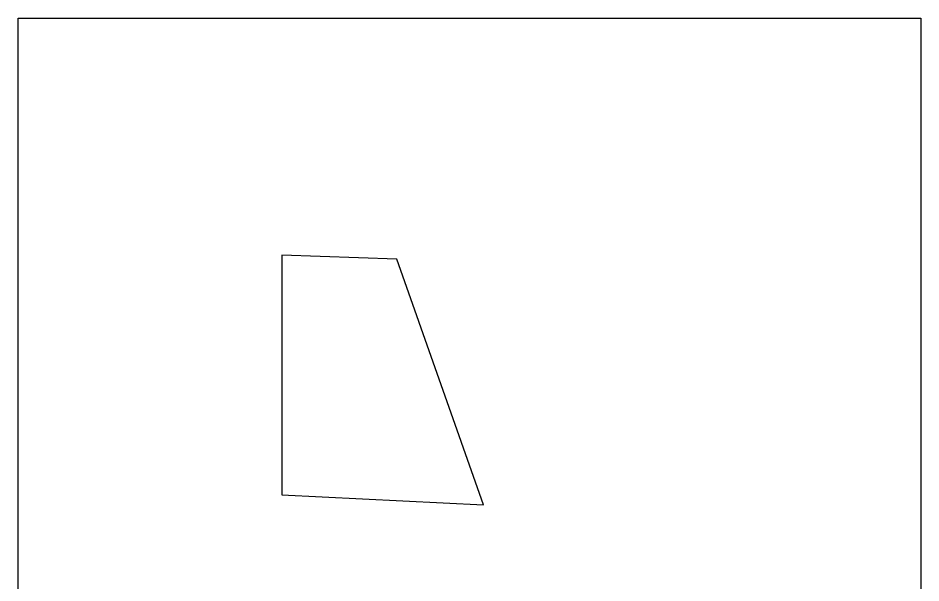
# Model space of a CAD drawing. Header units: inches. Extents: x -6683 to 26091, y -5972 to 4741.
# Drawn here: x 22584 to 24111, y -1570 to -614 of the extents above; entities that cross this region are included whole.
import ezdxf

# ---------------------------------------------------------------- set-up
doc = ezdxf.new("R2010")
doc.units = ezdxf.units.IN
doc.header["$MEASUREMENT"] = 0
doc.layers.add('WALL', color=12, linetype='Continuous', lineweight=30)

msp = doc.modelspace()

# ---------------------------------------------------------------- linework, layer by layer
at = {"layer": 'Defpoints'}
for points in [[(22583.9, -614.3), (24111.4, -614.3), (24111.4, -4556.5), (22583.9, -4556.5)], [(23224.6, -1022.3), (23029.9, -1015.4), (23029.9, -1421.4), (23371.2, -1438.2)]]:
    msp.add_lwpolyline(points, close=True, dxfattribs=at)
at = {"layer": 'WALL'}
for p, q in [((23224.6, -1022.3), (23029.9, -1015.4)), ((23029.9, -1015.4), (23029.9, -1421.4)), ((23371.2, -1438.2), (23224.6, -1022.3)), ((23029.9, -1421.4), (23371.2, -1438.2))]:
    msp.add_line(p, q, dxfattribs=at)

doc.saveas('drawing.dxf')
